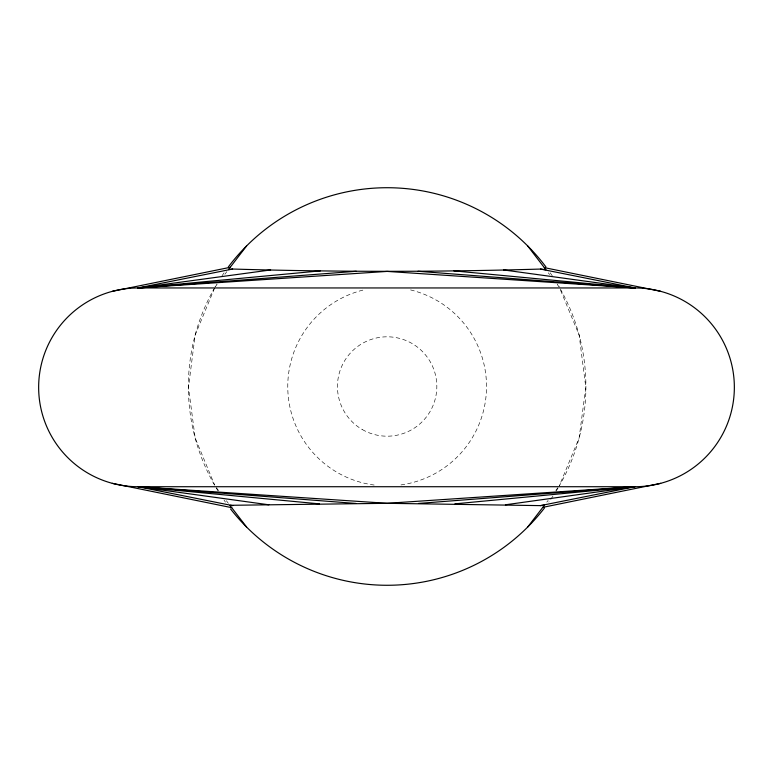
<?xml version="1.0" encoding="UTF-8"?>
<svg xmlns="http://www.w3.org/2000/svg" width="773" height="773" viewBox="0 0 773 773"><rect width="100%" height="100%" fill="white"/><g stroke="black" fill="none" stroke-linecap="round" stroke-linejoin="round"><path stroke-width="0.58" stroke-dasharray="3.87 2.9" d="M214.575 288.136L195.144 335.057L188.477 387.331L195.144 437.943L214.546 484.806M217.126 284.348L215 287.112A198.767 198.767 0 0 1 216.827 284.02M224.866 274.251L226.856 271.652M546.801 502.15L548.125 500.421M555.787 490.44L557.884 487.705M548.308 272.811L549.632 274.541M557.207 284.416L559.275 287.112A198.767 198.767 0 0 0 557.449 284.02M216.421 487.744L218.566 490.536M226.373 500.711L228.373 503.32M560.589 290.281L579.141 335.057L585.799 387.331L579.141 437.943L559.275 485.888A198.767 198.767 0 0 0 559.874 288.155M558.067 487.956A198.767 198.767 0 0 1 556.202 491.039M552.946 496.131A198.767 198.767 0 0 1 548.82 502.131M225.455 502.131A198.767 198.767 0 0 1 224.054 500.141M218.073 491.039A198.767 198.767 0 0 1 214.401 288.155M222.006 275.864A198.767 198.767 0 0 1 224.054 272.859M550.221 272.859A198.767 198.767 0 0 1 552.27 275.864M410.589 289.923A99.388 99.388 0 0 1 400.114 485.038M374.161 485.038A99.388 99.388 0 0 1 363.687 289.923M362.295 429.537A49.694 49.694 0 0 0 436.832 386.5A49.694 49.694 0 0 0 362.295 343.463A49.694 49.694 0 0 0 362.295 429.537"/><path stroke-width="1.16" d="M246.587 245.949L228.479 269.545L232.596 269.033C335.221 272.067 437.914 272.086 540.54 269.062L545.941 269.738L527.688 245.949M527.688 527.051L544.521 505.117L540.404 505.629L387.138 503.31L229.9 505.31L246.587 527.051M112.317 291.334L230.18 267.323M542.81 507.349L660.683 483.338M232.731 505.658L138.038 486.719A99.388 99.388 0 0 1 38.65 387.331A99.388 99.388 0 0 1 138.038 287.952L232.596 269.033M540.404 505.629L634.962 486.719A99.388 99.388 0 0 0 734.35 387.331A99.388 99.388 0 0 0 634.962 287.952L540.54 269.062M505.436 504.798L634.962 486.719L138.038 486.719L268.84 504.798M503.687 269.951L634.962 287.952L138.038 287.952L270.589 269.951M454.901 503.861L634.962 486.719L387.138 503.31L138.038 486.719L319.384 503.861M453.896 270.869L634.962 287.952L387.138 271.41L138.038 287.952L320.38 270.869M138.038 287.952L356.266 271.284M418.473 503.436L634.962 486.719M418.009 271.284L634.962 287.952M138.038 486.719L355.802 503.436M544.327 267.632L660.683 291.334M112.317 483.338L231.707 507.658M544.463 507.987A198.767 198.767 0 0 1 230.557 508.943M228.335 266.946A198.767 198.767 0 0 1 545.941 266.946"/></g></svg>
